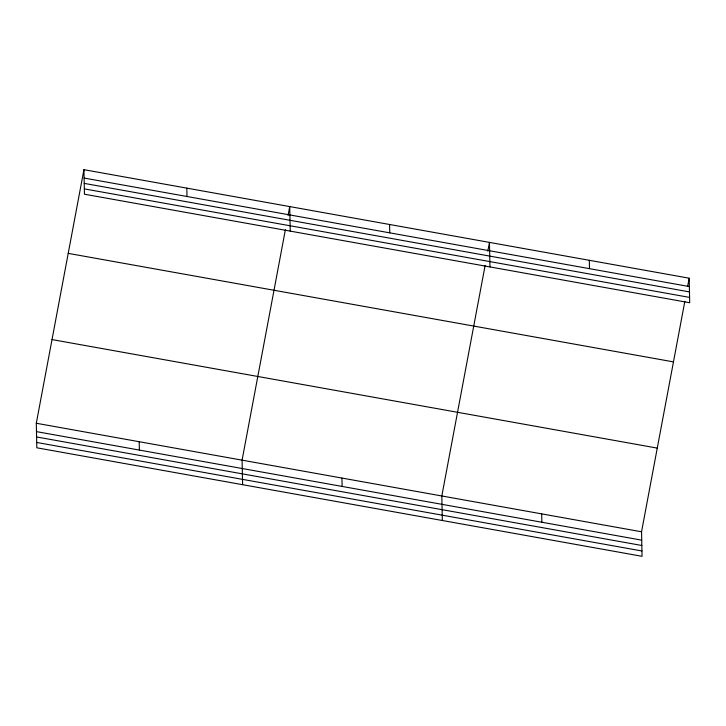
<?xml version="1.0" encoding="UTF-8"?>
<svg xmlns="http://www.w3.org/2000/svg" width="726" height="726" viewBox="0 0 726 726"><rect width="100%" height="100%" fill="white"/><g stroke="black" fill="none" stroke-linecap="round" stroke-linejoin="round"><path stroke-width="1.09" d="M684.845 301.326L641.548 531.786L642.065 556.316L36.817 447.797L36.3 423.258L83.935 169.684L689.183 278.203L689.7 302.742L84.452 194.214L83.935 169.684M285.382 229.706L242.085 460.157L242.602 484.687M288.068 215.386L289.719 206.583L290.237 231.113M485.113 265.516L441.816 495.976L442.334 520.506M487.799 251.205L489.451 242.393L489.968 266.923M687.74 285.917L689.183 278.203M84.107 178.051L689.364 286.57M84.225 183.388L689.473 291.906M84.334 188.878L689.591 297.406M68.217 253.365L673.465 361.884M52.018 339.577L657.266 448.105M36.3 423.258L641.548 531.786M36.472 431.625L641.73 540.153M36.59 436.961L641.838 545.489M36.699 442.461L641.956 550.98M589.321 260.298L589.494 268.665M541.687 513.881L541.859 522.248M389.59 224.488L389.762 232.855M341.955 478.062L342.127 486.429M186.827 188.134L186.999 196.501M139.192 441.707L139.365 450.075"/></g></svg>
